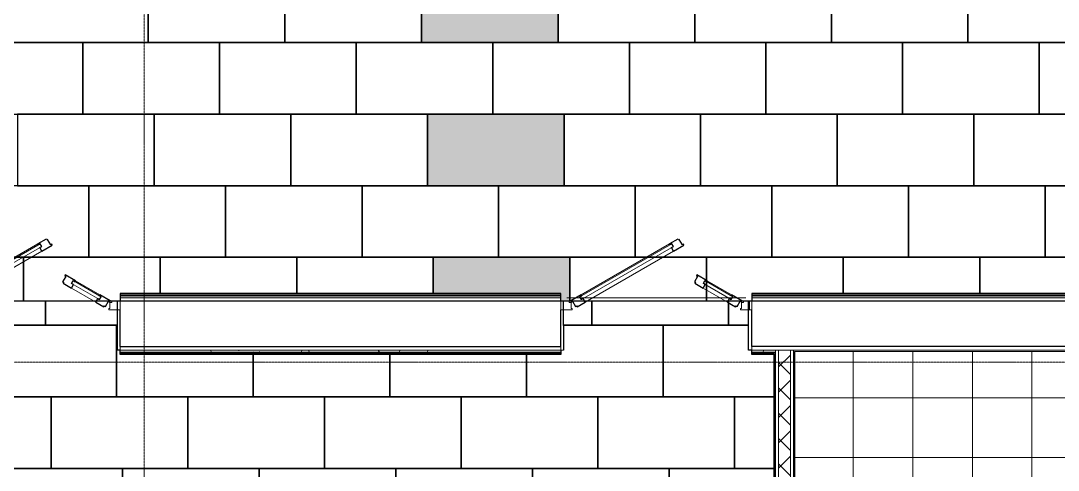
# Model space of a CAD drawing. Header units: millimetres. Extents: x -12447 to 83753, y -46415 to 46712.
# Drawn here: x 9113 to 17813, y 7389 to 11157 of the extents above; entities that cross this region are included whole.
import ezdxf
from ezdxf.xclip import XClip

# ---------------------------------------------------------------- set-up
doc = ezdxf.new("R2010")
doc.units = ezdxf.units.MM
doc.header["$XCLIPFRAME"] = 2
doc.linetypes.add('ADSK_Линия сетки', pattern=[25, 20, -2.5, 0, -2.5])
doc.layers.add('1_Сущ. кусты', color=7, linetype='Continuous')
for name, color, linetype, lineweight in [('_0', 7, 'Continuous', 25), ('Двери', 7, 'Continuous', 9), ('Оси', 7, 'Continuous', 9), ('Перекрытие', 7, 'Continuous', 18), ('Перекрытие штриховка', 7, 'Continuous', 18), ('Стены внутренние', 7, 'Continuous', 18), ('Стены несущие', 7, 'Continuous', 30), ('Стены отделка', 7, 'Continuous', 30), ('Стены штриховка', 7, 'Continuous', 9)]:
    doc.layers.add(name, color=color, linetype=linetype, lineweight=lineweight)
doc.layers.add('Линии', color=7, linetype='Continuous', lineweight=9, true_color=0x00a600)
pattern_1 = [(0, (0, 0), (406.4, 101.6), [33.528, -271.272, 33.528, -271.272, -1625.6]), (0, (0, 0), (406.4, 101.6), [-609.6, 33.528, -576.072, 33.528, -271.272, -711.2]), (0, (0, 0), (406.4, 101.6), [-1524, 33.528, -169.672, 33.528, -474.472]), (120, (152.4, 50.8), (-291.18818, 301.15272), [33.528, -271.272, 33.528, -271.272, -1625.6]), (120, (152.4, 50.8), (-291.18818, 301.15272), [-609.6, 33.528, -576.072, 33.528, -271.272, -711.2]), (120, (152.4, 50.8), (-291.18818, 301.15272), [-1524, 33.528, -169.672, 33.528, -474.472]), (240, (203.2, 254), (-115.21182, -402.75272), [33.528, -271.272, 33.528, -271.272, -1625.6]), (240, (203.2, 254), (-115.21182, -402.75272), [-609.6, 33.528, -576.072, 33.528, -271.272, -711.2]), (240, (203.2, 254), (-115.21182, -402.75272), [-1524, 33.528, -169.672, 33.528, -474.472])]

# ---------------------------------------------------------------- blocks, each defined once
blk = doc.blocks.new('Дверь-Alumark_двупольная с глухим окном_S70 - 1600х2200 алюм ост Д-20п-3416635-План полов 1-го этажа')
at = {"layer": 'Двери', "lineweight": 30}
for p, q in [((304.1, 712), (234.8, 672)), ((308.6, 704.2), (304.1, 712)), ((317.3, 709.2), (308.6, 704.2)), ((343.3, 664.2), (317.3, 709.2)), ((239.3, 664.2), (234.8, 672)), ((254.9, 673.2), (239.3, 664.2)), ((252.3, 641.7), (267.9, 650.7)), ((269.8, 611.4), (252.3, 641.7)), ((267.9, 650.7), (254.9, 673.2)), ((269.8, 611.4), (356.5, 661.4)), ((352, 669.2), (343.3, 664.2)), ((356.5, 661.4), (352, 669.2)), ((469.6, 399.2), (443.6, 354.2)), ((443.6, 354.2), (452.3, 349.2)), ((452.3, 349.2), (447.8, 341.4)), ((465.5, 412), (461, 404.2)), ((461, 404.2), (469.6, 399.2)), ((552.1, 362), (465.5, 412)), ((519, 340.7), (532, 363.2)), ((532, 363.2), (547.6, 354.2)), ((547.6, 354.2), (552.1, 362)), ((447.8, 341.4), (517.1, 301.4)), ((517.1, 301.4), (534.6, 331.7)), ((534.6, 331.7), (519, 340.7)), ((-505.6, 244.5), (-592.2, 194.5)), ((-592.2, 194.5), (-587.7, 186.7)), ((-587.7, 186.7), (-579, 191.7)), ((-579, 191.7), (-553, 146.7)), ((-539.9, 143.9), (-470.6, 183.9)), ((-516.7, 227.7), (-501.1, 236.7)), ((-503.7, 205.2), (-516.7, 227.7)), ((-501.1, 236.7), (-505.6, 244.5)), ((-488.1, 214.2), (-503.7, 205.2)), ((-470.6, 183.9), (-488.1, 214.2)), ((720.6, 183.9), (738.1, 214.2)), ((720.6, 183.9), (789.9, 143.9)), ((738.1, 214.2), (753.7, 205.2)), ((751.1, 236.7), (755.6, 244.5)), ((766.7, 227.7), (751.1, 236.7)), ((753.7, 205.2), (766.7, 227.7)), ((842.2, 194.5), (755.6, 244.5)), ((803, 146.7), (829, 191.7)), ((829, 191.7), (837.7, 186.7)), ((837.7, 186.7), (842.2, 194.5)), ((-553, 146.7), (-544.4, 151.7)), ((-544.4, 151.7), (-539.9, 143.9)), ((789.9, 143.9), (794.4, 151.7)), ((794.4, 151.7), (803, 146.7))]:
    blk.add_line(p, q, dxfattribs=at)
at = {"layer": 'Двери'}
for p, q in [((254.9, 673.2), (-516.7, 227.7)), ((234.8, 672), (-505.6, 244.5)), ((-503.7, 205.2), (267.9, 650.7)), ((-470.6, 183.9), (269.8, 611.4)), ((267.9, 650.7), (254.9, 673.2)), ((519, 340.7), (532, 363.2)), ((532, 363.2), (766.7, 227.7)), ((755.6, 244.5), (552.1, 362)), ((517.1, 301.4), (720.6, 183.9)), ((753.7, 205.2), (519, 340.7)), ((-675, 190), (-675, 120)), ((-655, 190), (-675, 190)), ((-655, 120), (-655, 190)), ((-605, 190), (-655, 190)), ((-655, 190), (-655, 120)), ((-605, 181), (-605, 190)), ((-590, 181), (-605, 181)), ((-590, 129), (-590, 181)), ((-516.7, 227.7), (-503.7, 205.2)), ((766.7, 227.7), (753.7, 205.2)), ((855, 181), (840, 181)), ((840, 181), (840, 129)), ((855, 190), (855, 181)), ((905, 190), (855, 190)), ((925, 190), (905, 190)), ((905, 190), (905, 120)), ((905, 120), (905, 190)), ((925, 120), (925, 190)), ((-675, 120), (-655, 120)), ((-655, 120), (-580, 120)), ((-580, 129), (-590, 129)), ((-580, 120), (-580, 129)), ((840, 129), (830, 129)), ((830, 129), (830, 120)), ((830, 120), (905, 120)), ((905, 120), (925, 120))]:
    blk.add_line(p, q, dxfattribs=at)
blk = doc.blocks.new('Дверь-Alumark_двупольная с глухим окном_S70 - 1600х2200 алюм ост Д-20п-V6-План полов 1-го этажа')
at = {"layer": 'Двери', "lineweight": 30}
for p, q in [((304.1, 712), (234.8, 672)), ((308.6, 704.2), (304.1, 712)), ((317.3, 709.2), (308.6, 704.2)), ((343.3, 664.2), (317.3, 709.2)), ((239.3, 664.2), (234.8, 672)), ((254.9, 673.2), (239.3, 664.2)), ((252.3, 641.7), (267.9, 650.7)), ((269.8, 611.4), (252.3, 641.7)), ((267.9, 650.7), (254.9, 673.2)), ((269.8, 611.4), (356.5, 661.4)), ((352, 669.2), (343.3, 664.2)), ((356.5, 661.4), (352, 669.2)), ((469.6, 399.2), (443.6, 354.2)), ((443.6, 354.2), (452.3, 349.2)), ((452.3, 349.2), (447.8, 341.4)), ((465.5, 412), (461, 404.2)), ((461, 404.2), (469.6, 399.2)), ((552.1, 362), (465.5, 412)), ((519, 340.7), (532, 363.2)), ((532, 363.2), (547.6, 354.2)), ((547.6, 354.2), (552.1, 362)), ((447.8, 341.4), (517.1, 301.4)), ((517.1, 301.4), (534.6, 331.7)), ((534.6, 331.7), (519, 340.7)), ((-505.6, 244.5), (-592.2, 194.5)), ((-592.2, 194.5), (-587.7, 186.7)), ((-587.7, 186.7), (-579, 191.7)), ((-579, 191.7), (-553, 146.7)), ((-539.9, 143.9), (-470.6, 183.9)), ((-516.7, 227.7), (-501.1, 236.7)), ((-503.7, 205.2), (-516.7, 227.7)), ((-501.1, 236.7), (-505.6, 244.5)), ((-488.1, 214.2), (-503.7, 205.2)), ((-470.6, 183.9), (-488.1, 214.2)), ((720.6, 183.9), (738.1, 214.2)), ((720.6, 183.9), (789.9, 143.9)), ((738.1, 214.2), (753.7, 205.2)), ((751.1, 236.7), (755.6, 244.5)), ((766.7, 227.7), (751.1, 236.7)), ((753.7, 205.2), (766.7, 227.7)), ((842.2, 194.5), (755.6, 244.5)), ((803, 146.7), (829, 191.7)), ((829, 191.7), (837.7, 186.7)), ((837.7, 186.7), (842.2, 194.5)), ((-553, 146.7), (-544.4, 151.7)), ((-544.4, 151.7), (-539.9, 143.9)), ((789.9, 143.9), (794.4, 151.7)), ((794.4, 151.7), (803, 146.7))]:
    blk.add_line(p, q, dxfattribs=at)
at = {"layer": 'Двери'}
for p, q in [((254.9, 673.2), (-516.7, 227.7)), ((234.8, 672), (-505.6, 244.5)), ((-503.7, 205.2), (267.9, 650.7)), ((-470.6, 183.9), (269.8, 611.4)), ((267.9, 650.7), (254.9, 673.2)), ((519, 340.7), (532, 363.2)), ((532, 363.2), (766.7, 227.7)), ((755.6, 244.5), (552.1, 362)), ((517.1, 301.4), (720.6, 183.9)), ((753.7, 205.2), (519, 340.7)), ((-675, 190), (-675, 120)), ((-655, 190), (-675, 190)), ((-655, 120), (-655, 190)), ((-605, 190), (-655, 190)), ((-655, 190), (-655, 120)), ((-605, 181), (-605, 190)), ((-590, 181), (-605, 181)), ((-590, 129), (-590, 181)), ((-516.7, 227.7), (-503.7, 205.2)), ((766.7, 227.7), (753.7, 205.2)), ((855, 181), (840, 181)), ((840, 181), (840, 129)), ((855, 190), (855, 181)), ((905, 190), (855, 190)), ((925, 190), (905, 190)), ((905, 190), (905, 120)), ((905, 120), (905, 190)), ((925, 120), (925, 190)), ((-675, 120), (-655, 120)), ((-655, 120), (-580, 120)), ((-580, 129), (-590, 129)), ((-580, 120), (-580, 129)), ((840, 129), (830, 129)), ((830, 129), (830, 120)), ((830, 120), (905, 120)), ((905, 120), (925, 120))]:
    blk.add_line(p, q, dxfattribs=at)
blk = doc.blocks.new('111')
at = {"layer": '1_Сущ. кусты', "true_color": 0xdddddd, "transparency": 33554661}
h = blk.add_hatch(color=254, dxfattribs=at)
h.dxf.hatch_style = 1
h.paths.add_polyline_path([(-36699.1, -26150.9), (-36699.1, -25550.9), (-37844.6, -25550.9), (-37844.6, -26150.9)])
h.paths.add_polyline_path([(-36798, -23750.9), (-36798, -23150.9), (-37943.5, -23150.9), (-37943.5, -23750.9)])
at = {"layer": '_0', "true_color": 0xdddddd}
h = blk.add_hatch(color=254, dxfattribs=at)
h.dxf.hatch_style = 1
h.paths.add_polyline_path([(-36299.5, -21950.9), (-36299.5, -21350.9), (-37445, -21350.9), (-37445, -21950.9)])
h.paths.add_polyline_path([(-36748.5, -24950.9), (-36748.5, -24350.9), (-37894.1, -24350.9), (-37894.1, -24950.9)])
h.paths.add_polyline_path([(-36649.6, -27350.9), (-36649.6, -26750.9), (-37795.1, -26750.9), (-37795.1, -27350.9)])
h.paths.add_polyline_path([(-36550.6, -29750.9), (-36550.6, -29150.9), (-37696.1, -29150.9), (-37696.1, -29750.9)])
h.paths.add_polyline_path([(-19664.7, -22550.9), (-19664.7, -21950.9), (-20810.2, -21950.9), (-20810.2, -22550.9)])
h.paths.add_polyline_path([(-20113.8, -25550.9), (-20113.8, -24950.9), (-21259.3, -24950.9), (-21259.3, -25550.9)])
h.paths.add_polyline_path([(-20014.8, -27950.9), (-20014.8, -27350.9), (-21160.3, -27350.9), (-21160.3, -27950.9)])
h.paths.add_polyline_path([(-19915.9, -30350.9), (-19915.9, -29750.9), (-21061.4, -29750.9), (-21061.4, -30350.9)])
at = {"color": 8, "true_color": 0x787878}
for points in [[(-34655.4, -20150.9), (-34655.4, -19550.9), (-35800.9, -19550.9), (-35800.9, -20150.9)], [(-33509.9, -20150.9), (-33509.9, -19550.9), (-34655.4, -19550.9), (-34655.4, -20150.9)], [(-30073.4, -20150.9), (-30073.4, -19550.9), (-31218.9, -19550.9), (-31218.9, -20150.9)], [(-28927.8, -20150.9), (-28927.8, -19550.9), (-30073.4, -19550.9), (-30073.4, -20150.9)], [(-27782.3, -20150.9), (-27782.3, -19550.9), (-28927.8, -19550.9), (-28927.8, -20150.9)], [(-34057.9, -20750.9), (-34057.9, -20150.9), (-35203.4, -20150.9), (-35203.4, -20750.9)], [(-32912.4, -20750.9), (-32912.4, -20150.9), (-34057.9, -20150.9), (-34057.9, -20750.9)], [(-31766.9, -20750.9), (-31766.9, -20150.9), (-32912.4, -20150.9), (-32912.4, -20750.9)], [(-30621.4, -20750.9), (-30621.4, -20150.9), (-31766.9, -20150.9), (-31766.9, -20750.9)], [(-29475.9, -20750.9), (-29475.9, -20150.9), (-30621.4, -20150.9), (-30621.4, -20750.9)], [(-28330.3, -20750.9), (-28330.3, -20150.9), (-29475.9, -20150.9), (-29475.9, -20750.9)], [(-34605.9, -21350.9), (-34605.9, -20750.9), (-35751.5, -20750.9), (-35751.5, -21350.9)], [(-33460.4, -21350.9), (-33460.4, -20750.9), (-34605.9, -20750.9), (-34605.9, -21350.9)], [(-32314.9, -21350.9), (-32314.9, -20750.9), (-33460.4, -20750.9), (-33460.4, -21350.9)], [(-31169.4, -21350.9), (-31169.4, -20750.9), (-32314.9, -20750.9), (-32314.9, -21350.9)], [(-30023.9, -21350.9), (-30023.9, -20750.9), (-31169.4, -20750.9), (-31169.4, -21350.9)], [(-28878.4, -21350.9), (-28878.4, -20750.9), (-30023.9, -20750.9), (-30023.9, -21350.9)], [(-27732.8, -21350.9), (-27732.8, -20750.9), (-28878.4, -20750.9), (-28878.4, -21350.9)], [(-34008.4, -21950.9), (-34008.4, -21350.9), (-35154, -21350.9), (-35154, -21950.9)], [(-32862.9, -21950.9), (-32862.9, -21350.9), (-34008.4, -21350.9), (-34008.4, -21950.9)], [(-31717.4, -21950.9), (-31717.4, -21350.9), (-32862.9, -21350.9), (-32862.9, -21950.9)], [(-30571.9, -21950.9), (-30571.9, -21350.9), (-31717.4, -21350.9), (-31717.4, -21950.9)], [(-29426.4, -21950.9), (-29426.4, -21350.9), (-30571.9, -21350.9), (-30571.9, -21950.9)], [(-28280.9, -21950.9), (-28280.9, -21350.9), (-29426.4, -21350.9), (-29426.4, -21950.9)], [(-28181.9, -24350.9), (-28181.9, -23750.9), (-29327.4, -23750.9), (-29327.4, -24350.9)], [(-40185.1, -24950.9), (-40185.1, -24350.9), (-41330.6, -24350.9), (-41330.6, -24950.9)], [(-39039.6, -24950.9), (-39039.6, -24350.9), (-40185.1, -24350.9), (-40185.1, -24950.9)], [(-37894.1, -24950.9), (-37894.1, -24350.9), (-39039.6, -24350.9), (-39039.6, -24950.9)], [(-36748.5, -24950.9), (-36748.5, -24350.9), (-37894.1, -24350.9), (-37894.1, -24950.9)], [(-36748.5, -24950.9), (-36748.5, -24350.9), (-37894.1, -24350.9), (-37894.1, -24950.9)], [(-35603, -24950.9), (-35603, -24350.9), (-36748.5, -24350.9), (-36748.5, -24950.9)], [(-34457.5, -24950.9), (-34457.5, -24350.9), (-35603, -24350.9), (-35603, -24950.9)], [(-33312, -24950.9), (-33312, -24350.9), (-34457.5, -24350.9), (-34457.5, -24950.9)], [(-32166.5, -24950.9), (-32166.5, -24350.9), (-33312, -24350.9), (-33312, -24950.9)], [(-40733.1, -25550.9), (-40733.1, -24950.9), (-41878.6, -24950.9), (-41878.6, -25550.9)], [(-39587.6, -25550.9), (-39587.6, -24950.9), (-40733.1, -24950.9), (-40733.1, -25550.9)], [(-38442.1, -25550.9), (-38442.1, -24950.9), (-39587.6, -24950.9), (-39587.6, -25550.9)], [(-37296.6, -25550.9), (-37296.6, -24950.9), (-38442.1, -24950.9), (-38442.1, -25550.9)], [(-36151, -25550.9), (-36151, -24950.9), (-37296.6, -24950.9), (-37296.6, -25550.9)], [(-35005.5, -25550.9), (-35005.5, -24950.9), (-36151, -24950.9), (-36151, -25550.9)], [(-33860, -25550.9), (-33860, -24950.9), (-35005.5, -24950.9), (-35005.5, -25550.9)], [(-32714.5, -25550.9), (-32714.5, -24950.9), (-33860, -24950.9), (-33860, -25550.9)], [(-31569, -25550.9), (-31569, -24950.9), (-32714.5, -24950.9), (-32714.5, -25550.9)], [(-40135.6, -26150.9), (-40135.6, -25550.9), (-41281.1, -25550.9), (-41281.1, -26150.9)], [(-38990.1, -26150.9), (-38990.1, -25550.9), (-40135.6, -25550.9), (-40135.6, -26150.9)], [(-37844.6, -26150.9), (-37844.6, -25550.9), (-38990.1, -25550.9), (-38990.1, -26150.9)], [(-36699.1, -26150.9), (-36699.1, -25550.9), (-37844.6, -25550.9), (-37844.6, -26150.9)], [(-36699.1, -26150.9), (-36699.1, -25550.9), (-37844.6, -25550.9), (-37844.6, -26150.9)], [(-35553.5, -26150.9), (-35553.5, -25550.9), (-36699.1, -25550.9), (-36699.1, -26150.9)], [(-34408, -26150.9), (-34408, -25550.9), (-35553.5, -25550.9), (-35553.5, -26150.9)], [(-33262.5, -26150.9), (-33262.5, -25550.9), (-34408, -25550.9), (-34408, -26150.9)], [(-32117, -26150.9), (-32117, -25550.9), (-33262.5, -25550.9), (-33262.5, -26150.9)], [(-40683.6, -26750.9), (-40683.6, -26150.9), (-41829.2, -26150.9), (-41829.2, -26750.9)], [(-39538.1, -26750.9), (-39538.1, -26150.9), (-40683.6, -26150.9), (-40683.6, -26750.9)], [(-38392.6, -26750.9), (-38392.6, -26150.9), (-39538.1, -26150.9), (-39538.1, -26750.9)], [(-37247.1, -26750.9), (-37247.1, -26150.9), (-38392.6, -26150.9), (-38392.6, -26750.9)], [(-36101.6, -26750.9), (-36101.6, -26150.9), (-37247.1, -26150.9), (-37247.1, -26750.9)], [(-34956, -26750.9), (-34956, -26150.9), (-36101.6, -26150.9), (-36101.6, -26750.9)], [(-33810.5, -26750.9), (-33810.5, -26150.9), (-34956, -26150.9), (-34956, -26750.9)], [(-32665, -26750.9), (-32665, -26150.9), (-33810.5, -26150.9), (-33810.5, -26750.9)], [(-31519.5, -26750.9), (-31519.5, -26150.9), (-32665, -26150.9), (-32665, -26750.9)], [(-41231.7, -27350.9), (-41231.7, -26750.9), (-42377.2, -26750.9), (-42377.2, -27350.9)], [(-40086.1, -27350.9), (-40086.1, -26750.9), (-41231.7, -26750.9), (-41231.7, -27350.9)], [(-38940.6, -27350.9), (-38940.6, -26750.9), (-40086.1, -26750.9), (-40086.1, -27350.9)], [(-37795.1, -27350.9), (-37795.1, -26750.9), (-38940.6, -26750.9), (-38940.6, -27350.9)], [(-36649.6, -27350.9), (-36649.6, -26750.9), (-37795.1, -26750.9), (-37795.1, -27350.9)], [(-36649.6, -27350.9), (-36649.6, -26750.9), (-37795.1, -26750.9), (-37795.1, -27350.9)], [(-35504.1, -27350.9), (-35504.1, -26750.9), (-36649.6, -26750.9), (-36649.6, -27350.9)], [(-34358.5, -27350.9), (-34358.5, -26750.9), (-35504.1, -26750.9), (-35504.1, -27350.9)], [(-33213, -27350.9), (-33213, -26750.9), (-34358.5, -26750.9), (-34358.5, -27350.9)], [(-32067.5, -27350.9), (-32067.5, -26750.9), (-33213, -26750.9), (-33213, -27350.9)]]:
    blk.add_lwpolyline(points, close=True, dxfattribs=at)

msp = doc.modelspace()

# ---------------------------------------------------------------- hatches: boundary and pattern name
at = {"layer": 'Перекрытие штриховка', "lineweight": 9, "true_color": 0x787878}
h = msp.add_hatch(dxfattribs=at)
h.set_pattern_fill('FP_88', color=8, style=0, pattern_type=2)
h.set_pattern_definition([(270, (16592.5, 4995.2), (500, 3e-14), []), (0, (16592.5, 4995.2), (0, 500), [])])
h.paths.add_polyline_path([(15602.5, 2508.232), (15604.5, 2508.232), (15604.5, 2510.232)])
h.paths.add_polyline_path([(18330.5, 2508.232), (18332.5, 2508.232), (18330.5, 2510.232)])
h.paths.add_polyline_path([(18276.43, 2510.232), (18330.5, 2510.232), (18330.5, 3148.49), (18342.5, 3148.49), (18342.5, 4023.49), (18335.5, 4023.49), (18335.5, 4073.49), (18342.5, 4073.49), (18342.5, 4623.49), (18335.5, 4623.49), (18335.5, 4673.49), (18342.5, 4673.49), (18342.5, 5223.49), (18335.5, 5223.49), (18335.5, 5273.49), (18342.5, 5273.49), (18342.5, 6148.49), (18330.5, 6148.49), (18330.5, 6785.209), (18342.5, 6785.209), (18342.5, 6850.209), (18422.5, 6850.209), (18422.5, 6872.209), (18429, 6872.209), (18429, 6860.709), (18456, 6860.709), (18456, 6850.209), (18492.5, 6850.209), (18492.5, 7619.248), (18442.609, 7705.661), (18448.238, 7708.911), (18442.609, 7718.94), (18465.75, 7732.58), (18460.121, 7742.33), (18465.871, 7745.371), (18492.5, 7699.248), (18492.5, 7815.209), (18462.5, 7815.209), (18462.5, 7756.209), (18456, 7756.209), (18456, 7739.709), (18429, 7739.709), (18429, 7728.209), (18422.5, 7728.209), (18422.5, 7815.209), (18330.5, 7815.209), (18330.5, 8383.209), (15604.5, 8383.209), (15604.5, 2510.232), (18275.43, 2510.232)])
h.paths.add_polyline_path([(15604.5, 8383.209), (15604.5, 8385.209), (15602.5, 8385.209)])
h.paths.add_polyline_path([(18330.5, 8383.209), (18332.5, 8383.209), (18332.5, 8385.209)])
at = {"layer": 'Стены внутренние', "lineweight": 9}
h = msp.add_hatch(dxfattribs=at)
h.set_pattern_fill('FP_6', color=256, style=0, pattern_type=2)
h.set_pattern_definition(pattern_1)
h.paths.add_polyline_path([(31634, 8835.209), (36114, 8835.209), (36114, 8850.209), (31634, 8850.209)])
h.paths.add_polyline_path([(39939, 8835.209), (40066.13, 8835.209), (40066.13, 8850.209), (39939, 8850.209)])
h.paths.add_polyline_path([(38909, 8835.209), (38909, 8850.209), (37714, 8850.209), (37714, 8835.209), (38646.265, 8835.209)])
h.paths.add_polyline_path([(13643, 8835.209), (13643, 8850.209), (9946, 8850.209), (9946, 8835.209), (12235.896, 8835.209)])
h.paths.add_polyline_path([(7637.139, 8835.209), (8346, 8835.209), (8346, 8850.209), (7564.087, 8850.209), (7564.087, 8835.209)])
h.paths.add_polyline_path([(15243, 8835.209), (21455.116, 8835.209), (21455.116, 8850.209), (15243, 8850.209)])
h.paths.add_polyline_path([(25557.534, 8835.209), (25557.534, 8850.209), (23355.116, 8850.209), (23355.116, 8835.209), (25554.534, 8835.209)])
h.paths.add_polyline_path([(29384.415, 8835.209), (30114, 8835.209), (30114, 8850.209), (27497.534, 8850.209), (27497.534, 8835.209), (28958.648, 8835.209)])
h = msp.add_hatch(dxfattribs=at)
h.set_pattern_fill('FP_6', color=256, style=0, pattern_type=2)
h.set_pattern_definition(pattern_1)
h.paths.add_polyline_path([(15442.5, 8380.209), (15442.5, 8395.209), (15243, 8395.209), (15243, 8380.209), (15432.5, 8380.209)])
h.paths.add_polyline_path([(9946, 8380.209), (13643, 8380.209), (13643, 8395.209), (9946, 8395.209)])
h.paths.add_polyline_path([(8292.087, 8380.209), (8346, 8380.209), (8346, 8395.209), (8282.087, 8395.209), (8282.087, 8380.209)])
h = msp.add_hatch(dxfattribs=at)
h.set_pattern_fill('FP_2', color=256, style=0, pattern_type=2)
h.set_pattern_definition([(45, (0, 0), (-106.066, 106.066), []), (135, (0, 0), (-106.066, -106.066), [])])
h.paths.add_polyline_path([(15567.5, 2495.209), (15567.5, 8395.209), (15467.5, 8395.209), (15467.5, 2495.209)])

# ---------------------------------------------------------------- linework, layer by layer
msp.add_lwpolyline([(8203.43, 2520.232), (12674.429, 2520.232), (12674.429, 2650.232), (13768.429, 2650.232), (13768.429, 2520.232), (15430.5, 2520.232), (15430.5, 8360.209), (15243, 8360.209), (15243, 8395.209), (15215, 8395.209), (15215, 8805.209), (13663, 8805.209), (13665, 8395.209), (13643, 8393.876), (13643, 8360.209), (9946, 8360.209), (9946, 8395.209), (9923.286, 8395.209), (9926, 8805.209), (8373.286, 8805.209)])
at = {"color": 8, "true_color": 0x787878}
msp.add_lwpolyline([(31634, 8805.209), (30114, 8805.209), (30114, 8870.209), (27497.534, 8870.209), (27494.534, 8805.209), (25554.534, 8805.209), (25557.534, 8870.209), (23355.116, 8870.209), (23355.116, 8805.209), (21455.116, 8805.209), (21455.116, 8870.209), (15243, 8870.209), (15243, 8805.209), (13643, 8805.209), (13643, 8870.209), (9946, 8870.209), (9946, 8805.209), (8346, 8805.209)], dxfattribs=at)
at = {"layer": 'Линии', "color": 8, "true_color": 0x6e6e6e}
for p, q in [((8373.286, 8805.209), (9923.286, 8805.209)), ((13693, 8835.209), (15193, 8835.209))]:
    msp.add_line(p, q, dxfattribs=at)
at = {"layer": 'Оси', "linetype": 'ADSK_Линия сетки'}
for p, q in [((10149.565, -6380.761), (10149.565, 21357.013)), ((-11646.57, 8295), (56004.853, 8295))]:
    msp.add_line(p, q, dxfattribs=at)
at = {"layer": 'Перекрытие'}
for p, q in [((9731, 8805.209), (8561, 8805.209)), ((9853, 8805.209), (9849.061, 8805.209)), ((9876, 8805.209), (9860.608, 8805.209)), ((13728.392, 8805.209), (13713, 8805.209)), ((13739.939, 8805.209), (13736, 8805.209)), ((15028, 8805.209), (13858, 8805.209)), ((15150, 8805.209), (15146.061, 8805.209)), ((15173, 8805.209), (15157.608, 8805.209)), ((9923.286, 8395.209), (9923.286, 8735.209)), ((13665, 8735.209), (13665, 8395.209)), ((15215, 8395.209), (15215, 8735.209)), ((9946, 8395.209), (9923.286, 8395.209)), ((13665, 8395.209), (13643, 8395.209)), ((15243, 8395.209), (15215, 8395.209))]:
    msp.add_line(p, q, dxfattribs=at)
at = {"layer": 'Стены несущие'}
for p, q in [((13643, 8805.209), (9946, 8805.209)), ((21455, 8805.209), (15243, 8805.209)), ((9946, 8425.209), (9946, 8735.209)), ((13643, 8425.209), (13643, 8735.209)), ((15243, 8425.209), (15243, 8735.209)), ((9946, 8425.209), (13643, 8425.209)), ((21445, 8425.209), (15243, 8425.209))]:
    msp.add_line(p, q, dxfattribs=at)
at = {"layer": 'Стены отделка', "lineweight": 9}
for p, q in [((9946, 8805.209), (9946, 8870.209)), ((13643, 8870.209), (9946, 8870.209)), ((13643, 8805.209), (13643, 8870.209)), ((15243, 8805.209), (15243, 8870.209)), ((21455.116, 8870.209), (15243, 8870.209)), ((9946, 8425.209), (9946, 8360.209)), ((9946, 8360.209), (13643, 8360.209)), ((13643, 8425.209), (13643, 8360.209)), ((15243, 8425.209), (15243, 8360.209)), ((15243, 8360.209), (15430.5, 8360.209)), ((15430.5, 2558.232), (15430.5, 8360.209)), ((15592.5, 8395.209), (15442.5, 8395.209)), ((15442.5, 8395.209), (15442.5, 2495.209)), ((15442.5, 8395.209), (18342.5, 8395.209)), ((15592.5, 2495.209), (15592.5, 8395.209)), ((15604.5, 8383.209), (15604.5, 2510.232)), ((18330.5, 8383.209), (15604.5, 8383.209))]:
    msp.add_line(p, q, dxfattribs=at)
at = {"layer": 'Стены штриховка'}
for p, q in [((13643, 8859.209), (9946, 8859.209)), ((13643, 8850.209), (9946, 8850.209)), ((13643, 8835.209), (9946, 8835.209)), ((21455.116, 8859.209), (15243, 8859.209)), ((21455.116, 8850.209), (15243, 8850.209)), ((21455.116, 8835.209), (15243, 8835.209)), ((9946, 8395.209), (13643, 8395.209)), ((9946, 8380.209), (13643, 8380.209)), ((9946, 8371.209), (13643, 8371.209)), ((15243, 8395.209), (15442.5, 8395.209)), ((15243, 8380.209), (15442.5, 8380.209)), ((15243, 8371.209), (15442.5, 8371.209)), ((15442.5, 8360.209), (15430.5, 8360.209)), ((15432.5, 8360.209), (15432.5, 2558.232)), ((15467.5, 8395.209), (15467.5, 2495.209)), ((15567.5, 8395.209), (15567.5, 2495.209)), ((15602.5, 2508.232), (15602.5, 8385.209)), ((15602.5, 8385.209), (18332.5, 8385.209))]:
    msp.add_line(p, q, dxfattribs=at)

# ---------------------------------------------------------------- block references
ref = msp.add_blockref('111', (50367.815, 35925.311))
XClip(ref).set_block_clipping_path([(-50204.6213281517, -27321.3000001747), (-50208.791152162, -23673.5281315078), (-49803.7661875562, -23673.5281315078), (-49803.7661875562, -23401.5281315078), (-48113.7661875562, -23401.5281315078), (-48113.7661875561, -23641.5281315077), (-48103.7661875562, -23641.5281315087), (-48103.7661875562, -23673.5281315078), (-46341.815116927, -23673.5281315078), (-46341.815116927, -23641.5281315078), (-44641.815116927, -23641.5281315078), (-44641.815116927, -23673.5281315078), (-43277.2098600016, -23673.5281315078), (-43277.2098600016, -23957.1989404536), (-42787.2098600016, -23957.1989404536), (-42787.2098600016, -23661.5281315078), (-42798.2098600016, -23661.5281315078), (-42798.6339414987, -23641.5281315078), (-41768.6339414987, -23641.5281315078), (-41768.6339414987, -23696.5281315078), (-41304.6339414987, -23696.5281315078), (-41304.6339414987, -23641.5281315078), (-40274.6339414987, -23641.5281315078), (-40274.6339414987, -23696.5281315078), (-39702.0715665607, -23696.5281315078), (-39702.0715665607, -23213.623577504), (-38473.1325350882, -23213.6235775039), (-38473.0151522001, -23155.9193904294), (-37343.0174901869, -23158.2180518566), (-37343.1301970967, -23213.6235775039), (-36056.7846265715, -23215.8346435173), (-36056.6727448199, -23160.8754416704), (-34356.6762621457, -23164.292920522), (-34356.7881438964, -23219.2928067262), (-31858.1407204835, -23224.3755999435), (-31858.1041046378, -23206.3756371858), (-30358.1072081599, -23209.4269576642), (-30358.1438240056, -23227.4269204227), (-21517.8655145743, -23245.4099724562), (-21517.8288987286, -23227.4100096984), (-20017.8320022507, -23230.4613301769), (-20017.8686180965, -23248.4612929351), (-17516.8495722262, -23253.5489105492), (-17517.182240752, -22913.5882147192), (-15836.1856773856, -22917.0077279528), (-15836.7654282765, -23202.0071382836), (-15816.7654282765, -23202.0071382836), (-15817.3597635884, -23257.0060430727), (-12464.4573162071, -23263.8265771177), (-12464.4573162071, -23779.6544748857), (-11333.2497638885, -23779.6544748857), (-11333.2497638885, -23714.6544748857), (-10303.2497638885, -23714.6544748857), (-10303.2497638885, -23779.6544748857), (-8913.7294171439, -23779.6544748857), (-8913.7294171439, -23981.3567493424), (-8451.729417144, -23981.3567493424), (-8451.7294171439, -23726.6544748857), (-7983.7518974343, -23726.6544748857), (-7983.7518974343, -23720.6544748857), (-7975.7518974343, -23720.6544748857), (-7975.7518974343, -23715.6483952542), (-7430.8476958934, -23715.6483952542), (-7430.8476958934, -23703.6483952542), (-5730.8476958934, -23703.6483952542), (-5730.8476958934, -23715.6483952542), (-3822.8151169269, -23717.6394972703), (-3822.8151169269, -23711.6394972703), (-3810.8151169269, -23711.6394972703), (-3810.8151169269, -23274.6544748857), (-3822.8151169269, -23274.6544748857), (-3822.8151169269, -23250.6394972703), (-2052.815116927, -23250.6394972703), (-2052.815116927, -23638.3894865116), (-2044.815116927, -23638.3894865117), (-2044.815116927, -23650.3894865117), (-1655.7827226533, -23650.3894865116), (-1654.7278138487, -23997.8366985644), (-1622.7581428926, -23997.7393187273), (-1619.6007216022, -25027.7344794405), (-1651.6005731542, -25027.831951208), (-1647.8021721054, -26278.8821357421), (-2959.3151169269, -26278.8821357421), (-2954.2496619821, -27333.3000001747), (-2992.8151169269, -27333.3000001747), (-2992.8151169269, -27350.3000001747), (-3042.8151169269, -27350.3000001747), (-3042.6496031583, -27408.2664520887), (-4138.2474107671, -27408.3249955112), (-4137.8151169269, -27350.3000001747), (-4187.8151169269, -27350.3000001747), (-4187.8151169269, -27333.3000001747), (-5342.8151169269, -27333.3000001747), (-5342.8151169269, -27321.3000001747), (-6912.815116927, -27321.3000001747), (-6912.815116927, -27333.3000001747), (-7982.815116927, -27333.3000001747), (-7982.815116927, -27321.3000001747), (-8391.0041314135, -27321.3000001747), (-8391.0041314135, -26827.5183617617), (-10321.6846234331, -26827.9170423443), (-10321.6846234331, -27055.1018324498), (-10428.815116927, -27055.1018324498), (-10428.815116927, -27120.1018324498), (-11458.8151169269, -27120.1018324498), (-11458.8151169269, -27055.1018324498), (-12653.815116927, -27055.1018324498), (-12653.815116927, -27120.1018324498), (-14253.815116927, -27120.1018324498), (-14253.815116927, -27055.1018324498), (-18733.815116927, -27055.1018324498), (-18733.815116927, -27120.1018324498), (-20253.8151169269, -27120.1018324498), (-20253.8151169269, -27055.1018324498), (-22870.2810303864, -27055.1018324498), (-22873.2810303863, -27120.1018324498), (-24813.2810303864, -27120.1018324498), (-24810.2810303864, -27055.1018324498), (-27012.6989748333, -27055.1018324498), (-27012.6989748333, -27120.1018324498), (-28912.6989748333, -27120.1018324497), (-28912.6989748333, -27055.1018324497), (-35124.8151169269, -27055.1018324497), (-35124.8151169269, -27120.1018324497), (-36724.8151169269, -27120.1018324497), (-36724.8151169269, -27055.1018324497), (-40421.8151169269, -27055.1018324497), (-40421.8151169269, -27120.1018324497), (-42021.8151169269, -27120.1018324497), (-42021.8151169269, -27055.1018324497), (-42768.7285806734, -27055.1018324497), (-42768.7285806734, -26834.6172739171), (-43258.3231070509, -26834.6172739171), (-43260.2630820326, -27321.3000001747), (-46597.8875335091, -27333.3000001747), (-46647.8875335091, -27333.3000001747), (-46647.8875335091, -27408.3000001747), (-48313.6023512603, -27403.0962005787), (-48317.8875335091, -27390.3000001747), (-48317.8875335091, -27350.3000001747), (-48308.218006348, -27350.3000001747), (-48307.8875335091, -27333.3000001747), (-49257.8875335091, -27333.3000001747), (-49257.8875335091, -27321.3000001747)])
ref = msp.add_blockref('111', (43975.492, 28754.921))
XClip(ref).set_block_clipping_path([(-28544.9919237849, -20394.7121637611), (-28732.4919237849, -20394.7121637611), (-28732.4919237849, -20359.7121637611), (-28760.4919237849, -20359.7121637611), (-28760.4919237849, -19949.7121637611), (-30312.4919237849, -19949.7121637611), (-30310.4919237849, -20359.7121637611), (-30332.4919237849, -20361.0449897136), (-30332.4919237849, -20394.7121637611), (-34029.4919237849, -20394.7121637611), (-34029.4919237849, -20359.7121637611), (-34052.2063216503, -20359.7121637611), (-34049.4919237849, -19949.7121637611), (-35602.2063216503, -19949.7121637611), (-35602.2063216503, -20359.7121637612), (-35629.4919237849, -20359.712163761), (-35629.4919237849, -20394.712163761), (-35681.4053875313, -20394.7121637611), (-35681.4053875314, -20732.9212721589), (-36393.1602936728, -20734.921272159), (-36405.8888496703, -22692.4402407154), (-36414.6658939211, -26104.6896763579), (-35772.0619237849, -26104.6896763579), (-35772.0619237849, -26234.689676358), (-31301.062835567, -26234.6896763579), (-31301.062835567, -26104.6896763579), (-30207.0632295381, -26104.6896763579), (-30207.0632295381, -26234.689676358), (-28544.9919237849, -26234.689676358)])
ref = msp.add_blockref('111', (47079.703, 32325.311))
XClip(ref).set_block_clipping_path([(-21160.903449215, -23520.1018324498), (-21522.1687049091, -23520.1018324498), (-21522.1687049091, -24055.1018324498), (-22541.7027914497, -24055.1018324498), (-22541.7027914497, -24315.6686127614), (-23052.7027914497, -24315.6686127614), (-23052.7027914497, -24055.1018324498), (-23724.7027914497, -24055.1018324498), (-23724.7027914497, -23520.1018324498), (-25624.586649356, -23520.1018324497), (-25624.7027914497, -24055.1018324497), (-28567.2027914497, -24055.1018324498), (-28567.2027914497, -24510.1018324497), (-28587.2027914497, -24510.1018324498), (-28587.2027914497, -25540.1018324497), (-28567.2027914497, -25540.1018324497), (-28567.2027914497, -26176.8208519209), (-28579.2027914497, -26176.8208519209), (-28579.2027914497, -26226.8208519209), (-28587.2027914497, -26226.8208519209), (-28567.2027914497, -29667.0793450466), (-27633.2772685368, -29667.0793450466), (-27633.2772685368, -29792.0793450466), (-24854.277972759, -29792.0793450466), (-24854.277972759, -30367.0793450476), (-24794.277972759, -30367.0793450476), (-24794.277972759, -30372.0793450466), (-23244.277972759, -30372.0793450466), (-23244.277972759, -30367.0793450476), (-23184.277972759, -30367.0793450476), (-23184.277972759, -29792.0793450466), (-23204.277972759, -29792.0793450466), (-23204.277972759, -29667.0793450466), (-21904.1411260742, -29667.0793450466), (-21904.1411260742, -29827.0793450467), (-21924.1411260742, -29827.0793450467), (-21924.1411260742, -30367.0793450476), (-21864.1411260741, -30367.0793450476), (-21864.1411260741, -30372.0793450466), (-20314.1411260741, -30372.0793450466), (-20314.1411260741, -30367.0793450476), (-20254.1411260741, -30367.0793450476), (-20254.1411260742, -29792.0793450466), (-17444.575739193, -29792.0793450466), (-17444.575739193, -29667.0793450466), (-17152.7027914497, -29667.0793450466), (-17152.7027914497, -24055.1018324498), (-19582.1687049091, -24055.1018324498), (-19582.1687049091, -23955.1018324507), (-19585.1687049091, -23520.1018324498)])
at = {"layer": 'Двери'}
for name, p in [('Дверь-Alumark_двупольная с глухим окном_S70 - 1600х2200 алюм ост Д-20п-3416635-План полов 1-го этажа', (9021, 8615.209)), ('Дверь-Alumark_двупольная с глухим окном_S70 - 1600х2200 алюм ост Д-20п-V6-План полов 1-го этажа', (14318, 8615.209))]:
    msp.add_blockref(name, p, dxfattribs=at)

doc.saveas('drawing.dxf')
